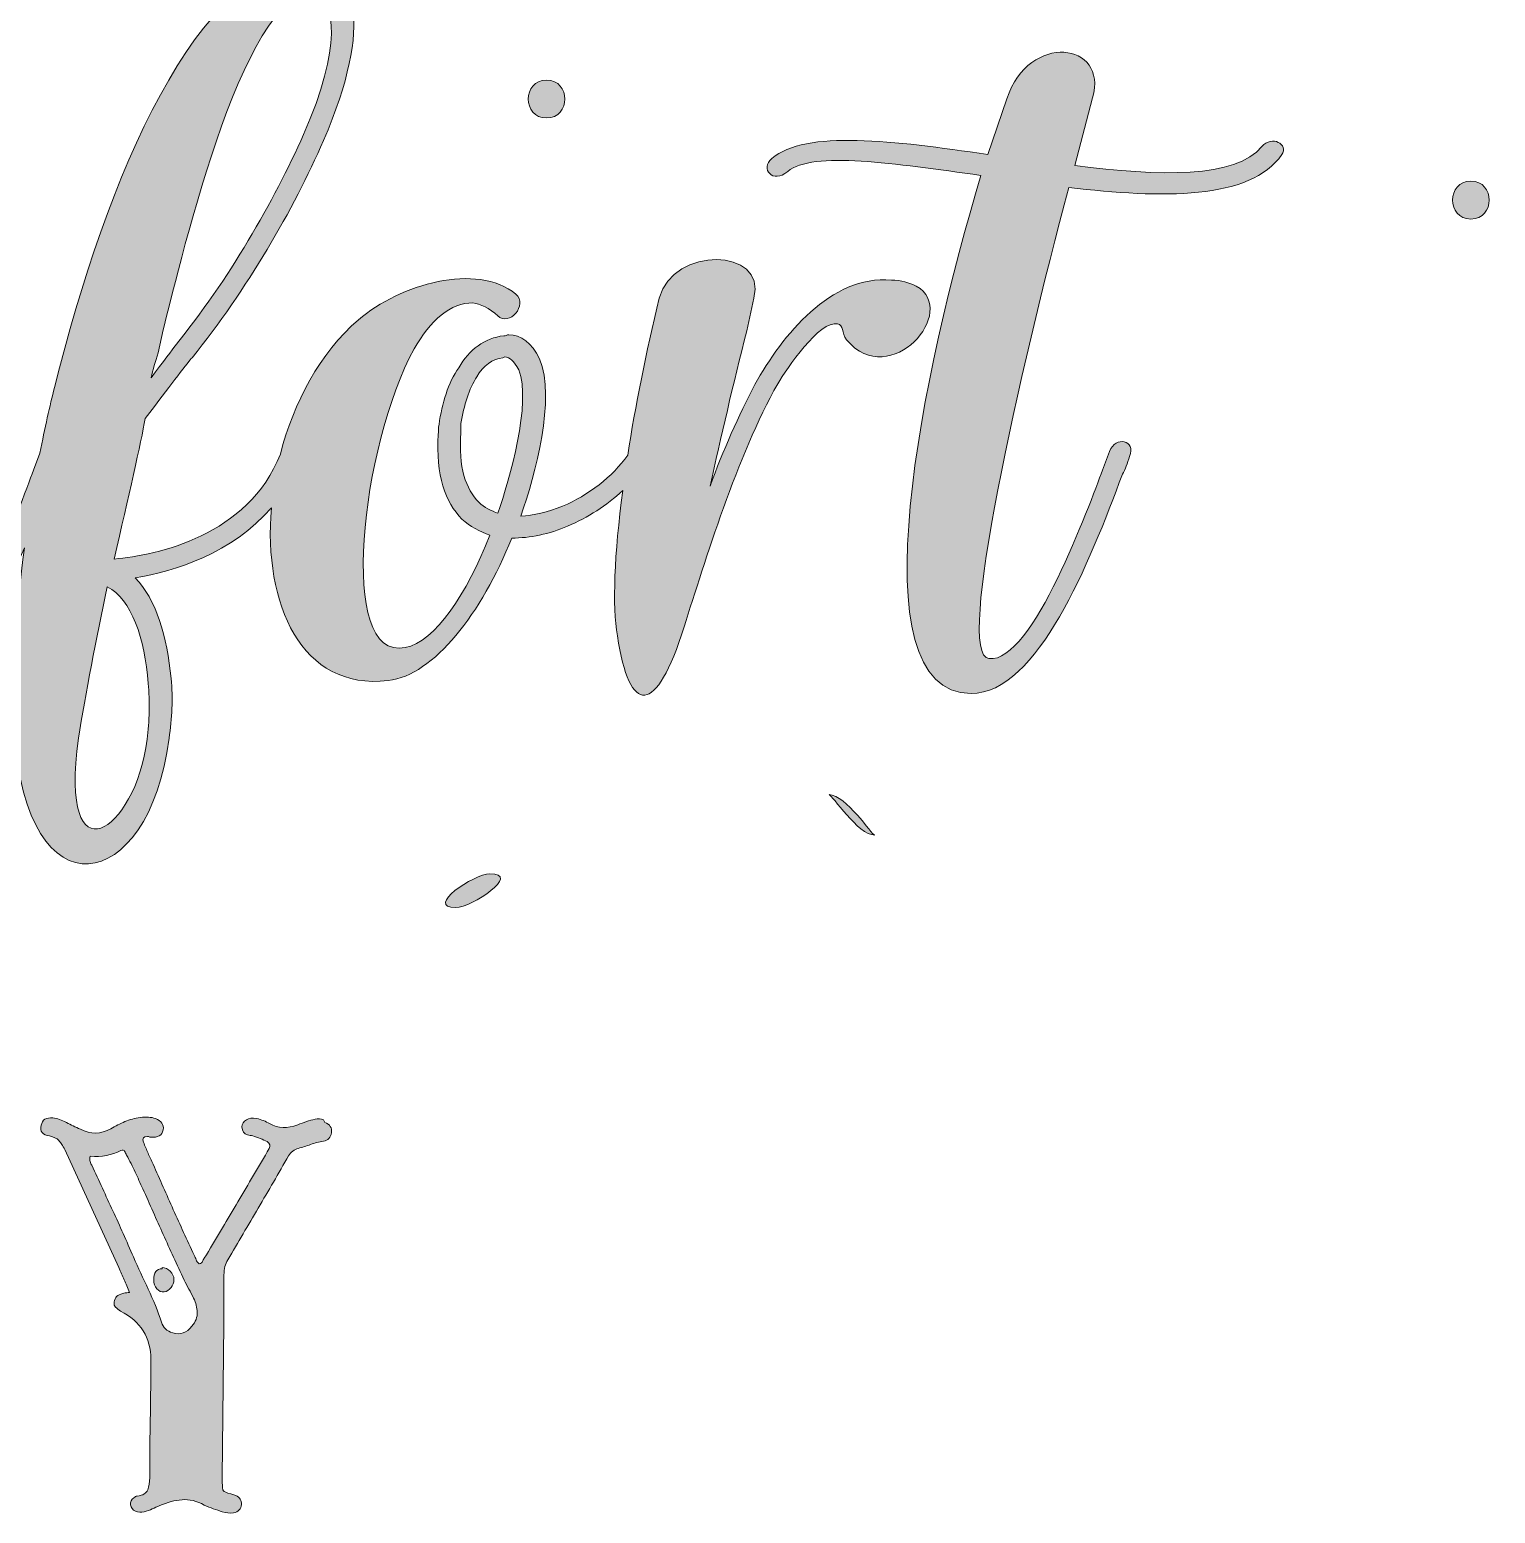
# Model space of a CAD drawing. Header units: inches. Extents: x 98 to 986, y -1004 to -77.
# Drawn here: x 575.7 to 896.5, y -1002.1 to -677.4 of the extents above; entities that cross this region are included whole.
import ezdxf

# ---------------------------------------------------------------- set-up
doc = ezdxf.new("R2010")
doc.units = ezdxf.units.IN
doc.header["$MEASUREMENT"] = 0
doc.layers.add('Layer 1', color=7, linetype='Continuous')

# ---------------------------------------------------------------- blocks, each defined once
blk = doc.blocks.new('block 2')
at = {"layer": 'Layer 1', "true_color": 0x71020c}
h = blk.add_hatch(color=16, dxfattribs=at)
h.dxf.hatch_style = 2
edge = h.paths.add_edge_path()
edge.add_spline(control_points=[(769.75, -733.53), (768.22, -732.88), (766.48, -732.22), (764.3, -732.22), (751, -731.13), (740.54, -744.21), (734.43, -755.11), (730.94, -761.87), (727.46, -769.5), (724.62, -777.35), (727.02, -766.67), (729.64, -755.11), (732.69, -743.34), (732.69, -743.34), (734.22, -736.15), (734.22, -736.15), (737.05, -725.03), (716.56, -724.81), (713.5, -736.15), (710.6, -748.09), (708.27, -759.86), (706.61, -770.55), (703.33, -775.27), (697.95, -779.34), (692.35, -781.71), (689.09, -783.02), (686.03, -783.67), (683.2, -783.89), (686.47, -774.73), (690.83, -758.17), (687.34, -749.45), (685.6, -745.96), (683.2, -744.21), (680.58, -744.21), (680.15, -744.21), (679.93, -744.43), (679.49, -744.43), (675.35, -744.87), (671.86, -747.48), (669.68, -751.41), (667.28, -754.68), (665.98, -759.26), (665.32, -763.83), (665.1, -764.49), (665.32, -765.36), (665.1, -766.01), (664.67, -774.95), (666.63, -780.84), (670.34, -784.55), (672.08, -786.07), (674.26, -787.38), (676.44, -788.03), (671.43, -800.9), (664.45, -811.36), (657.91, -812.67), (642.87, -815.72), (648.32, -768.41), (659.87, -747.27), (663.36, -741.16), (667.94, -737.02), (672.74, -737.24), (674.26, -737.46), (676.44, -738.33), (678.19, -740.07), (680.58, -742.47), (684.94, -737.67), (682.11, -735.28), (673.61, -728.3), (656.82, -733.1), (647.66, -740.94), (639.23, -748.22), (633.5, -759.02), (630.59, -770.31), (623.56, -788.27), (603.6, -792.4), (594.25, -793.27), (597.3, -779.75), (600.14, -767.76), (601.01, -762.53), (601.01, -762.53), (602.54, -760.56), (602.54, -760.56), (606.46, -755.33), (610.6, -749.88), (611.26, -749.23), (623.25, -734.4), (633.49, -716.74), (640.03, -701.7), (651.15, -675.98), (647.01, -663.33), (637.64, -662.9), (612.78, -661.81), (592.51, -709.77), (581.17, -755.77), (580.15, -759.7), (579.05, -764.61), (577.97, -770.1), (577.97, -770.1), (576.59, -773.86), (576.59, -773.86), (573.75, -781.06), (561.33, -816.15), (551.52, -815.07), (533.64, -813.32), (581.38, -734.62), (549.56, -732.22), (536.26, -731.13), (525.79, -744.21), (519.69, -755.11), (516.2, -761.87), (512.71, -769.5), (509.66, -777.35), (509.66, -777.35), (513.58, -761), (513.58, -761), (516.2, -750.1), (520.13, -733.32), (504.86, -732.22), (491.57, -731.13), (481.1, -744.21), (475, -755.11), (471.51, -761.87), (468.02, -769.5), (465.19, -777.35), (467.37, -767.32), (469.98, -756.2), (472.82, -745.09), (472.82, -745.09), (473.25, -743.34), (473.25, -743.34), (473.25, -743.34), (474.13, -739.42), (474.13, -739.42), (476.96, -728.52), (456.03, -728.3), (453.41, -738.98), (450.8, -750.1), (448.7, -760.94), (447.19, -770.83), (443.89, -775.43), (438.63, -779.39), (433.14, -781.71), (429.87, -783.02), (426.82, -783.67), (423.98, -783.89), (427.25, -774.73), (431.61, -758.17), (428.12, -749.45), (426.38, -745.96), (423.98, -744.21), (421.37, -744.21), (420.93, -744.21), (420.71, -744.43), (420.28, -744.43), (416.13, -744.87), (412.65, -747.48), (410.46, -751.41), (408.07, -754.68), (406.76, -759.26), (406.1, -763.83), (405.89, -764.49), (406.1, -765.36), (405.89, -766.01), (405.45, -774.95), (407.41, -780.84), (411.12, -784.55), (412.86, -786.07), (415.04, -787.38), (417.22, -788.03), (412.21, -800.9), (405.23, -811.36), (398.69, -812.67), (383.65, -815.72), (389.1, -768.41), (400.66, -747.27), (404.14, -741.16), (408.72, -737.02), (413.52, -737.24), (415.04, -737.46), (417.22, -738.33), (418.97, -740.07), (421.37, -742.47), (425.73, -737.67), (422.89, -735.28), (414.39, -728.3), (397.6, -733.1), (388.45, -740.94), (380.25, -748.02), (374.62, -758.42), (371.64, -769.37), (371.58, -769.5), (371.49, -769.58), (371.44, -769.72), (365.77, -783.24), (352.25, -815.72), (335.91, -814.63), (313.67, -813.32), (321.73, -769.28), (333.51, -749.23), (341.14, -736.15), (350.73, -737.89), (355.31, -748.79), (356.83, -752.28), (361.19, -749.45), (359.67, -746.18), (359.23, -744.65), (358.58, -743.34), (357.92, -742.04), (354, -735.28), (348.33, -733.53), (343.97, -733.75), (297.54, -735.71), (282.28, -823.57), (327.84, -824.01), (347.18, -824.01), (360.18, -803.81), (369.21, -785.4), (368.57, -805.02), (376.9, -822.02), (394.99, -819.86), (405.01, -818.77), (415.48, -805.04), (422.02, -788.69), (425.94, -788.69), (430.3, -787.82), (434.23, -786.07), (438.54, -784.26), (442.66, -781.65), (446.11, -778.47), (444.33, -792.28), (443.86, -803.59), (444.91, -810.05), (447.53, -827.71), (453.41, -827.71), (459.52, -808.09), (464.1, -793.7), (471.07, -770.81), (480.01, -754.9), (481.97, -751.63), (489.17, -740.94), (493.09, -741.82), (497.45, -742.47), (494.4, -756.2), (493.75, -760.35), (489.61, -782.15), (488.08, -800.9), (489.61, -810.05), (492.22, -827.71), (498.11, -827.71), (504.21, -808.09), (508.79, -793.7), (515.77, -770.81), (524.7, -754.9), (526.66, -751.63), (533.64, -740.94), (537.78, -741.82), (548.03, -743.78), (517.51, -822.7), (547.81, -822.7), (558.66, -822.7), (567.7, -806.83), (574.58, -790.81), (572.77, -804.46), (571.69, -819.04), (572.45, -831.2), (574.85, -871.75), (601.88, -866.95), (606.24, -832.51), (606.9, -828.15), (607.11, -823.79), (606.68, -819.43), (605.81, -810.27), (603.41, -801.99), (598.83, -797.41), (607.54, -795.9), (620.1, -792.05), (628.62, -782.05), (626.88, -803.04), (635.1, -822.14), (654.2, -819.86), (664.23, -818.77), (674.7, -805.04), (681.24, -788.69), (685.16, -788.69), (689.52, -787.82), (693.45, -786.07), (697.84, -784.23), (702.03, -781.55), (705.51, -778.29), (703.7, -792.22), (703.2, -803.64), (704.35, -810.05), (706.97, -827.71), (712.85, -827.71), (718.96, -808.09), (723.53, -793.7), (730.51, -770.81), (739.45, -754.9), (741.41, -751.63), (748.6, -740.94), (752.53, -741.82), (753.84, -742.04), (753.4, -743.78), (754.49, -745.3), (764.08, -756.64), (779.34, -738.98), (769.75, -733.53)], knot_values=[0, 0, 0, 0, 1, 1, 1, 2, 2, 2, 3, 3, 3, 4, 4, 4, 5, 5, 5, 6, 6, 6, 7, 7, 7, 8, 8, 8, 9, 9, 9, 10, 10, 10, 11, 11, 11, 12, 12, 12, 13, 13, 13, 14, 14, 14, 15, 15, 15, 16, 16, 16, 17, 17, 17, 18, 18, 18, 19, 19, 19, 20, 20, 20, 21, 21, 21, 22, 22, 22, 23, 23, 23, 24, 24, 24, 25, 25, 25, 26, 26, 26, 27, 27, 27, 28, 28, 28, 29, 29, 29, 30, 30, 30, 31, 31, 31, 32, 32, 32, 33, 33, 33, 34, 34, 34, 35, 35, 35, 36, 36, 36, 37, 37, 37, 38, 38, 38, 39, 39, 39, 40, 40, 40, 41, 41, 41, 42, 42, 42, 43, 43, 43, 44, 44, 44, 45, 45, 45, 46, 46, 46, 47, 47, 47, 48, 48, 48, 49, 49, 49, 50, 50, 50, 51, 51, 51, 52, 52, 52, 53, 53, 53, 54, 54, 54, 55, 55, 55, 56, 56, 56, 57, 57, 57, 58, 58, 58, 59, 59, 59, 60, 60, 60, 61, 61, 61, 62, 62, 62, 63, 63, 63, 64, 64, 64, 65, 65, 65, 66, 66, 66, 67, 67, 67, 68, 68, 68, 69, 69, 69, 70, 70, 70, 71, 71, 71, 72, 72, 72, 73, 73, 73, 74, 74, 74, 75, 75, 75, 76, 76, 76, 77, 77, 77, 78, 78, 78, 79, 79, 79, 80, 80, 80, 81, 81, 81, 82, 82, 82, 83, 83, 83, 84, 84, 84, 85, 85, 85, 86, 86, 86, 87, 87, 87, 88, 88, 88, 89, 89, 89, 90, 90, 90, 91, 91, 91, 92, 92, 92, 93, 93, 93, 94, 94, 94, 95, 95, 95, 96, 96, 96, 97, 97, 97, 98, 98, 98, 99, 99, 99, 100, 100, 100, 101, 101, 101, 102, 102, 102, 102], degree=3, periodic=1)
edge = h.paths.add_edge_path()
edge.add_spline(control_points=[(603.85, -748.14), (603.85, -748.14), (604.93, -743.12), (604.93, -743.12), (607.55, -733.53), (622.37, -666.82), (638.07, -670.09), (642.65, -671.18), (644.17, -680.99), (635.67, -700.39), (629.13, -715), (619.32, -732.22), (607.55, -746.61), (607.11, -747.27), (604.93, -750.1), (602.32, -753.59), (602.75, -751.84), (603.19, -750.1), (603.85, -748.14)], knot_values=[0, 0, 0, 0, 1, 1, 1, 2, 2, 2, 3, 3, 3, 4, 4, 4, 5, 5, 5, 6, 6, 6, 6], degree=3, periodic=1)
edge = h.paths.add_edge_path()
edge.add_spline(control_points=[(418.97, -783.24), (417.66, -782.8), (415.92, -781.93), (414.82, -780.84), (411.99, -778), (410.25, -773.21), (410.9, -765.58), (410.9, -764.92), (410.9, -764.27), (410.9, -763.62), (411.56, -759.69), (412.65, -755.99), (414.39, -753.37), (415.7, -750.97), (417.88, -749.45), (420.06, -749.23), (420.06, -749.23), (420.49, -749.01), (420.49, -749.01), (421.58, -749.23), (422.45, -749.88), (423.54, -751.84), (426.38, -759.04), (421.58, -775.83), (418.97, -783.24)], knot_values=[0, 0, 0, 0, 1, 1, 1, 2, 2, 2, 3, 3, 3, 4, 4, 4, 5, 5, 5, 6, 6, 6, 7, 7, 7, 8, 8, 8, 8], degree=3, periodic=1)
edge = h.paths.add_edge_path()
edge.add_spline(control_points=[(601.66, -820.52), (602.1, -824.44), (601.88, -828.8), (601.45, -832.73), (598.83, -853.22), (582.04, -864.12), (586.41, -832.51), (587.93, -822.7), (590.33, -810.71), (592.73, -799.37), (597.96, -801.99), (601.01, -810.71), (601.66, -820.52)], knot_values=[0, 0, 0, 0, 1, 1, 1, 2, 2, 2, 3, 3, 3, 4, 4, 4, 4], degree=3, periodic=1)
edge = h.paths.add_edge_path()
edge.add_spline(control_points=[(678.19, -783.24), (676.88, -782.8), (675.13, -781.93), (674.04, -780.84), (671.21, -778), (669.47, -773.21), (670.12, -765.58), (670.12, -764.92), (670.12, -764.27), (670.12, -763.62), (670.77, -759.69), (671.86, -755.99), (673.61, -753.37), (674.91, -750.97), (677.1, -749.45), (679.27, -749.23), (679.27, -749.23), (679.71, -749.01), (679.71, -749.01), (680.8, -749.23), (681.67, -749.88), (682.76, -751.84), (685.6, -759.04), (680.8, -775.83), (678.19, -783.24)], knot_values=[0, 0, 0, 0, 1, 1, 1, 2, 2, 2, 3, 3, 3, 4, 4, 4, 5, 5, 5, 6, 6, 6, 7, 7, 7, 8, 8, 8, 8], degree=3, periodic=1)
h = blk.add_hatch(color=16, dxfattribs=at)
h.dxf.hatch_style = 2
edge = h.paths.add_edge_path()
edge.add_spline(control_points=[(845.4, -703.01), (839.73, -709.99), (822.94, -709.55), (804.42, -707.15), (804.42, -707.15), (808.34, -692.33), (808.34, -692.33), (811.83, -680.12), (794.39, -677.94), (789.59, -692.55), (789.59, -692.55), (785.45, -704.75), (785.45, -704.75), (764.74, -701.7), (745.55, -699.3), (738.14, -705.63), (735.52, -707.81), (738.36, -711.3), (741.63, -708.46), (747.08, -703.88), (764.96, -706.72), (783.92, -709.33), (771.28, -751.19), (756.02, -822.7), (781.74, -822.7), (796.35, -822.7), (807.69, -793.92), (814.88, -774.73), (815.53, -773.64), (815.97, -772.34), (816.41, -770.81), (817.93, -767.32), (813.35, -766.23), (812.05, -769.72), (812.05, -769.72), (810.52, -773.86), (810.52, -773.86), (807.69, -781.06), (795.26, -816.15), (785.67, -815.07), (778.04, -814.41), (792.64, -751.63), (803.11, -711.95), (823.6, -714.35), (842.79, -714.78), (849.76, -704.75), (851.29, -702.58), (847.58, -700.39), (845.4, -703.01)], knot_values=[0, 0, 0, 0, 1, 1, 1, 2, 2, 2, 3, 3, 3, 4, 4, 4, 5, 5, 5, 6, 6, 6, 7, 7, 7, 8, 8, 8, 9, 9, 9, 10, 10, 10, 11, 11, 11, 12, 12, 12, 13, 13, 13, 14, 14, 14, 15, 15, 15, 16, 16, 16, 16], degree=3, periodic=1)
h = blk.add_hatch(color=16, dxfattribs=at)
h.dxf.hatch_style = 2
edge = h.paths.add_edge_path()
edge.add_spline(control_points=[(688.86, -696.75), (694.19, -696.75), (694.2, -688.46), (688.86, -688.46), (683.52, -688.46), (683.51, -696.75), (688.86, -696.75)], knot_values=[0, 0, 0, 0, 1, 1, 1, 2, 2, 2, 2], degree=3, periodic=1)
h = blk.add_hatch(color=16, dxfattribs=at)
h.dxf.hatch_style = 2
edge = h.paths.add_edge_path()
edge.add_spline(control_points=[(891.13, -710.57), (885.79, -710.57), (885.79, -718.87), (891.13, -718.87), (896.47, -718.87), (896.48, -710.57), (891.13, -710.57)], knot_values=[0, 0, 0, 0, 1, 1, 1, 2, 2, 2, 2], degree=3, periodic=1)
h = blk.add_hatch(color=16, dxfattribs=at)
h.dxf.hatch_style = 2
edge = h.paths.add_edge_path()
edge.add_spline(control_points=[(750.68, -844.83), (751.28, -844.83), (757.04, -853.69), (760.65, -853.69), (760.06, -853.69), (754.29, -844.83), (750.68, -844.83)], knot_values=[0, 0, 0, 0, 1, 1, 1, 2, 2, 2, 2], degree=3, periodic=1)
h = blk.add_hatch(color=16, dxfattribs=at)
h.dxf.hatch_style = 2
edge = h.paths.add_edge_path()
edge.add_spline(control_points=[(676.43, -862.15), (673, -862.15), (661.95, -869.55), (669.03, -869.55), (672.46, -869.55), (683.51, -862.15), (676.43, -862.15)], knot_values=[0, 0, 0, 0, 1, 1, 1, 2, 2, 2, 2], degree=3, periodic=1)
h = blk.add_hatch(color=16, dxfattribs=at)
h.dxf.hatch_style = 2
edge = h.paths.add_edge_path()
edge.add_spline(control_points=[(640.3, -916.59), (640.3, -916.59), (640.05, -915.97), (640.05, -915.97), (639.47, -915.72), (638.86, -915.68), (638.2, -915.85), (637.54, -916.01), (636.91, -916.2), (636.29, -916.4), (635.68, -916.61), (635.04, -916.83), (634.39, -917.08), (632.17, -917.98), (630.12, -917.9), (628.23, -916.83), (627.41, -916.34), (626.46, -915.97), (625.4, -915.72), (624.49, -915.56), (623.75, -915.64), (623.18, -915.97), (622.52, -916.38), (622.2, -916.92), (622.2, -917.57), (622.2, -918.48), (622.61, -919.05), (623.43, -919.3), (623.59, -919.38), (623.78, -919.42), (623.98, -919.42), (624.19, -919.42), (624.37, -919.46), (624.54, -919.54), (625.11, -919.71), (625.66, -919.89), (626.2, -920.1), (626.73, -920.3), (627.24, -920.53), (627.74, -920.77), (628.31, -921.19), (628.43, -921.68), (628.11, -922.25), (628.11, -922.25), (627.74, -922.99), (627.74, -922.99), (625.44, -926.93), (623.16, -930.81), (620.9, -934.63), (618.65, -938.44), (616.33, -942.32), (613.95, -946.26), (613.78, -946.51), (613.66, -946.75), (613.58, -947), (613.49, -947.25), (613.25, -947.41), (612.84, -947.49), (612.51, -947.25), (612.29, -946.96), (612.16, -946.63), (612.04, -946.3), (611.89, -945.98), (611.73, -945.65), (610.17, -942.28), (608.65, -938.96), (607.17, -935.67), (605.7, -932.39), (604.22, -929.06), (602.74, -925.7), (602.33, -924.88), (601.96, -924.08), (601.63, -923.3), (601.31, -922.52), (600.98, -921.72), (600.65, -920.9), (600.32, -920.08), (600.61, -919.67), (601.51, -919.67), (601.67, -919.67), (601.8, -919.69), (601.88, -919.73), (601.96, -919.77), (602.08, -919.79), (602.25, -919.79), (603.81, -919.96), (604.71, -919.42), (604.96, -918.19), (605.12, -917.04), (604.55, -916.22), (603.24, -915.72), (602.33, -915.4), (601.22, -915.32), (599.91, -915.48), (598.76, -915.64), (597.65, -915.95), (596.59, -916.4), (595.52, -916.86), (594.49, -917.37), (593.51, -917.94), (591.29, -919.17), (589.08, -919.22), (586.86, -918.07), (586.28, -917.82), (585.75, -917.57), (585.26, -917.33), (584.77, -917.08), (584.27, -916.83), (583.78, -916.59), (582.71, -916.01), (581.73, -915.68), (580.82, -915.6), (579.35, -915.44), (578.49, -915.97), (578.24, -917.2), (577.91, -918.52), (578.53, -919.3), (580.09, -919.54), (580.99, -919.71), (581.67, -920.04), (582.12, -920.53), (582.57, -921.02), (583, -921.68), (583.41, -922.5), (583.41, -922.5), (595.23, -948.35), (595.23, -948.35), (595.64, -949.26), (596.03, -950.14), (596.4, -951), (596.77, -951.86), (597.16, -952.79), (597.57, -953.77), (597.16, -953.85), (596.85, -953.89), (596.65, -953.89), (596.44, -953.89), (596.26, -953.94), (596.09, -954.02), (594.94, -954.26), (594.33, -954.88), (594.25, -955.86), (594.16, -956.36), (594.26, -956.75), (594.55, -957.03), (594.84, -957.32), (595.19, -957.59), (595.6, -957.84), (600.03, -960.13), (602.25, -963.66), (602.25, -968.42), (602.25, -972.78), (602.21, -977.08), (602.13, -981.35), (602.04, -985.62), (602, -989.93), (602, -994.28), (602, -995.35), (601.86, -996.25), (601.57, -996.99), (601.28, -997.73), (600.52, -998.18), (599.29, -998.34), (599.13, -998.34), (599, -998.39), (598.92, -998.47), (598.84, -998.55), (598.72, -998.63), (598.56, -998.71), (597.98, -999.13), (597.73, -999.64), (597.82, -1000.25), (597.9, -1000.87), (598.27, -1001.34), (598.92, -1001.67), (599.5, -1001.91), (600.11, -1001.96), (600.77, -1001.79), (601.43, -1001.63), (602.02, -1001.42), (602.56, -1001.17), (603.09, -1000.93), (603.64, -1000.68), (604.22, -1000.44), (605.86, -999.7), (607.48, -999.27), (609.08, -999.14), (610.68, -999.02), (612.3, -999.41), (613.95, -1000.31), (614.6, -1000.64), (615.26, -1000.91), (615.92, -1001.11), (616.57, -1001.32), (617.23, -1001.54), (617.89, -1001.79), (618.71, -1002.04), (619.53, -1002.12), (620.35, -1002.04), (621.42, -1001.79), (621.99, -1001.17), (622.07, -1000.19), (622.15, -999.29), (621.74, -998.63), (620.84, -998.22), (620.84, -998.22), (619.73, -997.85), (619.73, -997.85), (618.83, -997.61), (618.3, -997.38), (618.13, -997.17), (617.97, -996.97), (617.89, -996.37), (617.89, -995.39), (617.89, -995.39), (617.89, -994.28), (617.89, -994.28), (617.89, -994.28), (618.26, -960.67), (618.26, -960.67), (618.26, -960.67), (618.26, -949.95), (618.26, -949.95), (618.26, -948.64), (618.54, -947.53), (619.12, -946.63), (621.33, -942.85), (623.55, -939.08), (625.77, -935.3), (627.98, -931.53), (630.2, -927.71), (632.41, -923.85), (632.91, -923.03), (633.61, -922.5), (634.51, -922.25), (635.41, -922), (636.31, -921.72), (637.22, -921.39), (638.12, -921.06), (639.06, -920.82), (640.05, -920.65), (641.03, -920.49), (641.61, -919.87), (641.77, -918.8), (641.94, -917.74), (641.45, -917), (640.3, -916.59)], knot_values=[0, 0, 0, 0, 1, 1, 1, 2, 2, 2, 3, 3, 3, 4, 4, 4, 5, 5, 5, 6, 6, 6, 7, 7, 7, 8, 8, 8, 9, 9, 9, 10, 10, 10, 11, 11, 11, 12, 12, 12, 13, 13, 13, 14, 14, 14, 15, 15, 15, 16, 16, 16, 17, 17, 17, 18, 18, 18, 19, 19, 19, 20, 20, 20, 21, 21, 21, 22, 22, 22, 23, 23, 23, 24, 24, 24, 25, 25, 25, 26, 26, 26, 27, 27, 27, 28, 28, 28, 29, 29, 29, 30, 30, 30, 31, 31, 31, 32, 32, 32, 33, 33, 33, 34, 34, 34, 35, 35, 35, 36, 36, 36, 37, 37, 37, 38, 38, 38, 39, 39, 39, 40, 40, 40, 41, 41, 41, 42, 42, 42, 43, 43, 43, 44, 44, 44, 45, 45, 45, 46, 46, 46, 47, 47, 47, 48, 48, 48, 49, 49, 49, 50, 50, 50, 51, 51, 51, 52, 52, 52, 53, 53, 53, 54, 54, 54, 55, 55, 55, 56, 56, 56, 57, 57, 57, 58, 58, 58, 59, 59, 59, 60, 60, 60, 61, 61, 61, 62, 62, 62, 63, 63, 63, 64, 64, 64, 65, 65, 65, 66, 66, 66, 67, 67, 67, 68, 68, 68, 69, 69, 69, 70, 70, 70, 71, 71, 71, 72, 72, 72, 73, 73, 73, 74, 74, 74, 75, 75, 75, 76, 76, 76, 77, 77, 77, 78, 78, 78, 79, 79, 79, 80, 80, 80, 81, 81, 81, 82, 82, 82, 82], degree=3, periodic=1)
edge = h.paths.add_edge_path()
edge.add_spline(control_points=[(611.24, -961.16), (610.09, -962.64), (608.69, -963.13), (607.05, -962.64), (605.74, -962.23), (604.91, -961.45), (604.59, -960.3), (603.77, -957.84), (602.8, -955.43), (601.7, -953.09), (600.59, -950.75), (599.5, -948.4), (598.43, -946.01), (596.96, -942.57), (595.46, -939.2), (593.94, -935.92), (592.42, -932.64), (590.88, -929.31), (589.32, -925.95), (589.16, -925.7), (589.03, -925.43), (588.95, -925.14), (588.87, -924.86), (588.87, -924.47), (588.95, -923.98), (591.49, -924.14), (593.75, -923.73), (595.72, -922.74), (596.13, -922.58), (596.4, -922.62), (596.52, -922.87), (596.65, -923.11), (596.79, -923.4), (596.96, -923.73), (597.61, -924.96), (598.23, -926.19), (598.8, -927.42), (599.37, -928.65), (599.95, -929.88), (600.52, -931.12), (602, -934.48), (603.48, -937.81), (604.96, -941.09), (606.43, -944.37), (607.95, -947.7), (609.52, -951.06), (609.84, -951.72), (610.19, -952.38), (610.56, -953.03), (610.93, -953.69), (611.28, -954.35), (611.61, -955), (612.1, -956.07), (612.37, -957.12), (612.41, -958.14), (612.45, -959.17), (612.06, -960.17), (611.24, -961.16)], knot_values=[0, 0, 0, 0, 1, 1, 1, 2, 2, 2, 3, 3, 3, 4, 4, 4, 5, 5, 5, 6, 6, 6, 7, 7, 7, 8, 8, 8, 9, 9, 9, 10, 10, 10, 11, 11, 11, 12, 12, 12, 13, 13, 13, 14, 14, 14, 15, 15, 15, 16, 16, 16, 17, 17, 17, 18, 18, 18, 19, 19, 19, 19], degree=3, periodic=1)
h = blk.add_hatch(color=16, dxfattribs=at)
h.dxf.hatch_style = 2
edge = h.paths.add_edge_path()
edge.add_spline(control_points=[(604.71, -948.35), (604.71, -948.35), (604.71, -948.6), (604.71, -948.6), (603.48, -948.6), (602.87, -949.42), (602.87, -951.06), (602.87, -951.8), (603.09, -952.44), (603.54, -952.97), (603.99, -953.51), (604.55, -953.73), (605.2, -953.65), (605.78, -953.57), (606.27, -953.26), (606.68, -952.72), (607.09, -952.19), (607.3, -951.6), (607.3, -950.94), (607.3, -950.28), (607.03, -949.69), (606.5, -949.15), (605.96, -948.62), (605.37, -948.35), (604.71, -948.35)], knot_values=[0, 0, 0, 0, 1, 1, 1, 2, 2, 2, 3, 3, 3, 4, 4, 4, 5, 5, 5, 6, 6, 6, 7, 7, 7, 8, 8, 8, 8], degree=3, periodic=1)
at = {"layer": 'Layer 1', "lineweight": 0}
for points, knots in [([(769.75, -733.53), (768.22, -732.88), (766.48, -732.22), (764.3, -732.22), (751, -731.13), (740.54, -744.21), (734.43, -755.11), (730.94, -761.87), (727.46, -769.5), (724.62, -777.35), (727.02, -766.67), (729.64, -755.11), (732.69, -743.34), (732.69, -743.34), (734.22, -736.15), (734.22, -736.15), (737.05, -725.03), (716.56, -724.81), (713.5, -736.15), (710.6, -748.09), (708.27, -759.86), (706.61, -770.55), (703.33, -775.27), (697.95, -779.34), (692.35, -781.71), (689.09, -783.02), (686.03, -783.67), (683.2, -783.89), (686.47, -774.73), (690.83, -758.17), (687.34, -749.45), (685.6, -745.96), (683.2, -744.21), (680.58, -744.21), (680.15, -744.21), (679.93, -744.43), (679.49, -744.43), (675.35, -744.87), (671.86, -747.48), (669.68, -751.41), (667.28, -754.68), (665.98, -759.26), (665.32, -763.83), (665.1, -764.49), (665.32, -765.36), (665.1, -766.01), (664.67, -774.95), (666.63, -780.84), (670.34, -784.55), (672.08, -786.07), (674.26, -787.38), (676.44, -788.03), (671.43, -800.9), (664.45, -811.36), (657.91, -812.67), (642.87, -815.72), (648.32, -768.41), (659.87, -747.27), (663.36, -741.16), (667.94, -737.02), (672.74, -737.24), (674.26, -737.46), (676.44, -738.33), (678.19, -740.07), (680.58, -742.47), (684.94, -737.67), (682.11, -735.28), (673.61, -728.3), (656.82, -733.1), (647.66, -740.94), (639.23, -748.22), (633.5, -759.02), (630.59, -770.31), (623.56, -788.27), (603.6, -792.4), (594.25, -793.27), (597.3, -779.75), (600.14, -767.76), (601.01, -762.53), (601.01, -762.53), (602.54, -760.56), (602.54, -760.56), (606.46, -755.33), (610.6, -749.88), (611.26, -749.23), (623.25, -734.4), (633.49, -716.74), (640.03, -701.7), (651.15, -675.98), (647.01, -663.33), (637.64, -662.9), (612.78, -661.81), (592.51, -709.77), (581.17, -755.77), (580.15, -759.7), (579.05, -764.61), (577.97, -770.1), (577.97, -770.1), (576.59, -773.86), (576.59, -773.86), (573.75, -781.06), (561.33, -816.15), (551.52, -815.07), (533.64, -813.32), (581.38, -734.62), (549.56, -732.22), (536.26, -731.13), (525.79, -744.21), (519.69, -755.11), (516.2, -761.87), (512.71, -769.5), (509.66, -777.35), (509.66, -777.35), (513.58, -761), (513.58, -761), (516.2, -750.1), (520.13, -733.32), (504.86, -732.22), (491.57, -731.13), (481.1, -744.21), (475, -755.11), (471.51, -761.87), (468.02, -769.5), (465.19, -777.35), (467.37, -767.32), (469.98, -756.2), (472.82, -745.09), (472.82, -745.09), (473.25, -743.34), (473.25, -743.34), (473.25, -743.34), (474.13, -739.42), (474.13, -739.42), (476.96, -728.52), (456.03, -728.3), (453.41, -738.98), (450.8, -750.1), (448.7, -760.94), (447.19, -770.83), (443.89, -775.43), (438.63, -779.39), (433.14, -781.71), (429.87, -783.02), (426.82, -783.67), (423.98, -783.89), (427.25, -774.73), (431.61, -758.17), (428.12, -749.45), (426.38, -745.96), (423.98, -744.21), (421.37, -744.21), (420.93, -744.21), (420.71, -744.43), (420.28, -744.43), (416.13, -744.87), (412.65, -747.48), (410.46, -751.41), (408.07, -754.68), (406.76, -759.26), (406.1, -763.83), (405.89, -764.49), (406.1, -765.36), (405.89, -766.01), (405.45, -774.95), (407.41, -780.84), (411.12, -784.55), (412.86, -786.07), (415.04, -787.38), (417.22, -788.03), (412.21, -800.9), (405.23, -811.36), (398.69, -812.67), (383.65, -815.72), (389.1, -768.41), (400.66, -747.27), (404.14, -741.16), (408.72, -737.02), (413.52, -737.24), (415.04, -737.46), (417.22, -738.33), (418.97, -740.07), (421.37, -742.47), (425.73, -737.67), (422.89, -735.28), (414.39, -728.3), (397.6, -733.1), (388.45, -740.94), (380.25, -748.02), (374.62, -758.42), (371.64, -769.37), (371.58, -769.5), (371.49, -769.58), (371.44, -769.72), (365.77, -783.24), (352.25, -815.72), (335.91, -814.63), (313.67, -813.32), (321.73, -769.28), (333.51, -749.23), (341.14, -736.15), (350.73, -737.89), (355.31, -748.79), (356.83, -752.28), (361.19, -749.45), (359.67, -746.18), (359.23, -744.65), (358.58, -743.34), (357.92, -742.04), (354, -735.28), (348.33, -733.53), (343.97, -733.75), (297.54, -735.71), (282.28, -823.57), (327.84, -824.01), (347.18, -824.01), (360.18, -803.81), (369.21, -785.4), (368.57, -805.02), (376.9, -822.02), (394.99, -819.86), (405.01, -818.77), (415.48, -805.04), (422.02, -788.69), (425.94, -788.69), (430.3, -787.82), (434.23, -786.07), (438.54, -784.26), (442.66, -781.65), (446.11, -778.47), (444.33, -792.28), (443.86, -803.59), (444.91, -810.05), (447.53, -827.71), (453.41, -827.71), (459.52, -808.09), (464.1, -793.7), (471.07, -770.81), (480.01, -754.9), (481.97, -751.63), (489.17, -740.94), (493.09, -741.82), (497.45, -742.47), (494.4, -756.2), (493.75, -760.35), (489.61, -782.15), (488.08, -800.9), (489.61, -810.05), (492.22, -827.71), (498.11, -827.71), (504.21, -808.09), (508.79, -793.7), (515.77, -770.81), (524.7, -754.9), (526.66, -751.63), (533.64, -740.94), (537.78, -741.82), (548.03, -743.78), (517.51, -822.7), (547.81, -822.7), (558.66, -822.7), (567.7, -806.83), (574.58, -790.81), (572.77, -804.46), (571.69, -819.04), (572.45, -831.2), (574.85, -871.75), (601.88, -866.95), (606.24, -832.51), (606.9, -828.15), (607.11, -823.79), (606.68, -819.43), (605.81, -810.27), (603.41, -801.99), (598.83, -797.41), (607.54, -795.9), (620.1, -792.05), (628.62, -782.05), (626.88, -803.04), (635.1, -822.14), (654.2, -819.86), (664.23, -818.77), (674.7, -805.04), (681.24, -788.69), (685.16, -788.69), (689.52, -787.82), (693.45, -786.07), (697.84, -784.23), (702.03, -781.55), (705.51, -778.29), (703.7, -792.22), (703.2, -803.64), (704.35, -810.05), (706.97, -827.71), (712.85, -827.71), (718.96, -808.09), (723.53, -793.7), (730.51, -770.81), (739.45, -754.9), (741.41, -751.63), (748.6, -740.94), (752.53, -741.82), (753.84, -742.04), (753.4, -743.78), (754.49, -745.3), (764.08, -756.64), (779.34, -738.98), (769.75, -733.53)], [0, 0, 0, 0, 1, 1, 1, 2, 2, 2, 3, 3, 3, 4, 4, 4, 5, 5, 5, 6, 6, 6, 7, 7, 7, 8, 8, 8, 9, 9, 9, 10, 10, 10, 11, 11, 11, 12, 12, 12, 13, 13, 13, 14, 14, 14, 15, 15, 15, 16, 16, 16, 17, 17, 17, 18, 18, 18, 19, 19, 19, 20, 20, 20, 21, 21, 21, 22, 22, 22, 23, 23, 23, 24, 24, 24, 25, 25, 25, 26, 26, 26, 27, 27, 27, 28, 28, 28, 29, 29, 29, 30, 30, 30, 31, 31, 31, 32, 32, 32, 33, 33, 33, 34, 34, 34, 35, 35, 35, 36, 36, 36, 37, 37, 37, 38, 38, 38, 39, 39, 39, 40, 40, 40, 41, 41, 41, 42, 42, 42, 43, 43, 43, 44, 44, 44, 45, 45, 45, 46, 46, 46, 47, 47, 47, 48, 48, 48, 49, 49, 49, 50, 50, 50, 51, 51, 51, 52, 52, 52, 53, 53, 53, 54, 54, 54, 55, 55, 55, 56, 56, 56, 57, 57, 57, 58, 58, 58, 59, 59, 59, 60, 60, 60, 61, 61, 61, 62, 62, 62, 63, 63, 63, 64, 64, 64, 65, 65, 65, 66, 66, 66, 67, 67, 67, 68, 68, 68, 69, 69, 69, 70, 70, 70, 71, 71, 71, 72, 72, 72, 73, 73, 73, 74, 74, 74, 75, 75, 75, 76, 76, 76, 77, 77, 77, 78, 78, 78, 79, 79, 79, 80, 80, 80, 81, 81, 81, 82, 82, 82, 83, 83, 83, 84, 84, 84, 85, 85, 85, 86, 86, 86, 87, 87, 87, 88, 88, 88, 89, 89, 89, 90, 90, 90, 91, 91, 91, 92, 92, 92, 93, 93, 93, 94, 94, 94, 95, 95, 95, 96, 96, 96, 97, 97, 97, 98, 98, 98, 99, 99, 99, 100, 100, 100, 101, 101, 101, 102, 102, 102, 102]), ([(603.85, -748.14), (603.85, -748.14), (604.93, -743.12), (604.93, -743.12), (607.55, -733.53), (622.37, -666.82), (638.07, -670.09), (642.65, -671.18), (644.17, -680.99), (635.67, -700.39), (629.13, -715), (619.32, -732.22), (607.55, -746.61), (607.11, -747.27), (604.93, -750.1), (602.32, -753.59), (602.75, -751.84), (603.19, -750.1), (603.85, -748.14)], [0, 0, 0, 0, 1, 1, 1, 2, 2, 2, 3, 3, 3, 4, 4, 4, 5, 5, 5, 6, 6, 6, 6]), ([(845.4, -703.01), (839.73, -709.99), (822.94, -709.55), (804.42, -707.15), (804.42, -707.15), (808.34, -692.33), (808.34, -692.33), (811.83, -680.12), (794.39, -677.94), (789.59, -692.55), (789.59, -692.55), (785.45, -704.75), (785.45, -704.75), (764.74, -701.7), (745.55, -699.3), (738.14, -705.63), (735.52, -707.81), (738.36, -711.3), (741.63, -708.46), (747.08, -703.88), (764.96, -706.72), (783.92, -709.33), (771.28, -751.19), (756.02, -822.7), (781.74, -822.7), (796.35, -822.7), (807.69, -793.92), (814.88, -774.73), (815.53, -773.64), (815.97, -772.34), (816.41, -770.81), (817.93, -767.32), (813.35, -766.23), (812.05, -769.72), (812.05, -769.72), (810.52, -773.86), (810.52, -773.86), (807.69, -781.06), (795.26, -816.15), (785.67, -815.07), (778.04, -814.41), (792.64, -751.63), (803.11, -711.95), (823.6, -714.35), (842.79, -714.78), (849.76, -704.75), (851.29, -702.58), (847.58, -700.39), (845.4, -703.01)], [0, 0, 0, 0, 1, 1, 1, 2, 2, 2, 3, 3, 3, 4, 4, 4, 5, 5, 5, 6, 6, 6, 7, 7, 7, 8, 8, 8, 9, 9, 9, 10, 10, 10, 11, 11, 11, 12, 12, 12, 13, 13, 13, 14, 14, 14, 15, 15, 15, 16, 16, 16, 16]), ([(688.86, -696.75), (694.19, -696.75), (694.2, -688.46), (688.86, -688.46), (683.52, -688.46), (683.51, -696.75), (688.86, -696.75)], [0, 0, 0, 0, 1, 1, 1, 2, 2, 2, 2]), ([(891.13, -710.57), (885.79, -710.57), (885.79, -718.87), (891.13, -718.87), (896.47, -718.87), (896.48, -710.57), (891.13, -710.57)], [0, 0, 0, 0, 1, 1, 1, 2, 2, 2, 2]), ([(678.19, -783.24), (676.88, -782.8), (675.13, -781.93), (674.04, -780.84), (671.21, -778), (669.47, -773.21), (670.12, -765.58), (670.12, -764.92), (670.12, -764.27), (670.12, -763.62), (670.77, -759.69), (671.86, -755.99), (673.61, -753.37), (674.91, -750.97), (677.1, -749.45), (679.27, -749.23), (679.27, -749.23), (679.71, -749.01), (679.71, -749.01), (680.8, -749.23), (681.67, -749.88), (682.76, -751.84), (685.6, -759.04), (680.8, -775.83), (678.19, -783.24)], [0, 0, 0, 0, 1, 1, 1, 2, 2, 2, 3, 3, 3, 4, 4, 4, 5, 5, 5, 6, 6, 6, 7, 7, 7, 8, 8, 8, 8]), ([(601.66, -820.52), (602.1, -824.44), (601.88, -828.8), (601.45, -832.73), (598.83, -853.22), (582.04, -864.12), (586.41, -832.51), (587.93, -822.7), (590.33, -810.71), (592.73, -799.37), (597.96, -801.99), (601.01, -810.71), (601.66, -820.52)], [0, 0, 0, 0, 1, 1, 1, 2, 2, 2, 3, 3, 3, 4, 4, 4, 4]), ([(750.68, -844.83), (751.28, -844.83), (757.04, -853.69), (760.65, -853.69), (760.06, -853.69), (754.29, -844.83), (750.68, -844.83)], [0, 0, 0, 0, 1, 1, 1, 2, 2, 2, 2]), ([(676.43, -862.15), (673, -862.15), (661.95, -869.55), (669.03, -869.55), (672.46, -869.55), (683.51, -862.15), (676.43, -862.15)], [0, 0, 0, 0, 1, 1, 1, 2, 2, 2, 2]), ([(640.3, -916.59), (640.3, -916.59), (640.05, -915.97), (640.05, -915.97), (639.47, -915.72), (638.86, -915.68), (638.2, -915.85), (637.54, -916.01), (636.91, -916.2), (636.29, -916.4), (635.68, -916.61), (635.04, -916.83), (634.39, -917.08), (632.17, -917.98), (630.12, -917.9), (628.23, -916.83), (627.41, -916.34), (626.46, -915.97), (625.4, -915.72), (624.49, -915.56), (623.75, -915.64), (623.18, -915.97), (622.52, -916.38), (622.2, -916.92), (622.2, -917.57), (622.2, -918.48), (622.61, -919.05), (623.43, -919.3), (623.59, -919.38), (623.78, -919.42), (623.98, -919.42), (624.19, -919.42), (624.37, -919.46), (624.54, -919.54), (625.11, -919.71), (625.66, -919.89), (626.2, -920.1), (626.73, -920.3), (627.24, -920.53), (627.74, -920.77), (628.31, -921.19), (628.43, -921.68), (628.11, -922.25), (628.11, -922.25), (627.74, -922.99), (627.74, -922.99), (625.44, -926.93), (623.16, -930.81), (620.9, -934.63), (618.65, -938.44), (616.33, -942.32), (613.95, -946.26), (613.78, -946.51), (613.66, -946.75), (613.58, -947), (613.49, -947.25), (613.25, -947.41), (612.84, -947.49), (612.51, -947.25), (612.29, -946.96), (612.16, -946.63), (612.04, -946.3), (611.89, -945.98), (611.73, -945.65), (610.17, -942.28), (608.65, -938.96), (607.17, -935.67), (605.7, -932.39), (604.22, -929.06), (602.74, -925.7), (602.33, -924.88), (601.96, -924.08), (601.63, -923.3), (601.31, -922.52), (600.98, -921.72), (600.65, -920.9), (600.32, -920.08), (600.61, -919.67), (601.51, -919.67), (601.67, -919.67), (601.8, -919.69), (601.88, -919.73), (601.96, -919.77), (602.08, -919.79), (602.25, -919.79), (603.81, -919.96), (604.71, -919.42), (604.96, -918.19), (605.12, -917.04), (604.55, -916.22), (603.24, -915.72), (602.33, -915.4), (601.22, -915.32), (599.91, -915.48), (598.76, -915.64), (597.65, -915.95), (596.59, -916.4), (595.52, -916.86), (594.49, -917.37), (593.51, -917.94), (591.29, -919.17), (589.08, -919.22), (586.86, -918.07), (586.28, -917.82), (585.75, -917.57), (585.26, -917.33), (584.77, -917.08), (584.27, -916.83), (583.78, -916.59), (582.71, -916.01), (581.73, -915.68), (580.82, -915.6), (579.35, -915.44), (578.49, -915.97), (578.24, -917.2), (577.91, -918.52), (578.53, -919.3), (580.09, -919.54), (580.99, -919.71), (581.67, -920.04), (582.12, -920.53), (582.57, -921.02), (583, -921.68), (583.41, -922.5), (583.41, -922.5), (595.23, -948.35), (595.23, -948.35), (595.64, -949.26), (596.03, -950.14), (596.4, -951), (596.77, -951.86), (597.16, -952.79), (597.57, -953.77), (597.16, -953.85), (596.85, -953.89), (596.65, -953.89), (596.44, -953.89), (596.26, -953.94), (596.09, -954.02), (594.94, -954.26), (594.33, -954.88), (594.25, -955.86), (594.16, -956.36), (594.26, -956.75), (594.55, -957.03), (594.84, -957.32), (595.19, -957.59), (595.6, -957.84), (600.03, -960.13), (602.25, -963.66), (602.25, -968.42), (602.25, -972.78), (602.21, -977.08), (602.13, -981.35), (602.04, -985.62), (602, -989.93), (602, -994.28), (602, -995.35), (601.86, -996.25), (601.57, -996.99), (601.28, -997.73), (600.52, -998.18), (599.29, -998.34), (599.13, -998.34), (599, -998.39), (598.92, -998.47), (598.84, -998.55), (598.72, -998.63), (598.56, -998.71), (597.98, -999.13), (597.73, -999.64), (597.82, -1000.25), (597.9, -1000.87), (598.27, -1001.34), (598.92, -1001.67), (599.5, -1001.91), (600.11, -1001.96), (600.77, -1001.79), (601.43, -1001.63), (602.02, -1001.42), (602.56, -1001.17), (603.09, -1000.93), (603.64, -1000.68), (604.22, -1000.44), (605.86, -999.7), (607.48, -999.27), (609.08, -999.14), (610.68, -999.02), (612.3, -999.41), (613.95, -1000.31), (614.6, -1000.64), (615.26, -1000.91), (615.92, -1001.11), (616.57, -1001.32), (617.23, -1001.54), (617.89, -1001.79), (618.71, -1002.04), (619.53, -1002.12), (620.35, -1002.04), (621.42, -1001.79), (621.99, -1001.17), (622.07, -1000.19), (622.15, -999.29), (621.74, -998.63), (620.84, -998.22), (620.84, -998.22), (619.73, -997.85), (619.73, -997.85), (618.83, -997.61), (618.3, -997.38), (618.13, -997.17), (617.97, -996.97), (617.89, -996.37), (617.89, -995.39), (617.89, -995.39), (617.89, -994.28), (617.89, -994.28), (617.89, -994.28), (618.26, -960.67), (618.26, -960.67), (618.26, -960.67), (618.26, -949.95), (618.26, -949.95), (618.26, -948.64), (618.54, -947.53), (619.12, -946.63), (621.33, -942.85), (623.55, -939.08), (625.77, -935.3), (627.98, -931.53), (630.2, -927.71), (632.41, -923.85), (632.91, -923.03), (633.61, -922.5), (634.51, -922.25), (635.41, -922), (636.31, -921.72), (637.22, -921.39), (638.12, -921.06), (639.06, -920.82), (640.05, -920.65), (641.03, -920.49), (641.61, -919.87), (641.77, -918.8), (641.94, -917.74), (641.45, -917), (640.3, -916.59)], [0, 0, 0, 0, 1, 1, 1, 2, 2, 2, 3, 3, 3, 4, 4, 4, 5, 5, 5, 6, 6, 6, 7, 7, 7, 8, 8, 8, 9, 9, 9, 10, 10, 10, 11, 11, 11, 12, 12, 12, 13, 13, 13, 14, 14, 14, 15, 15, 15, 16, 16, 16, 17, 17, 17, 18, 18, 18, 19, 19, 19, 20, 20, 20, 21, 21, 21, 22, 22, 22, 23, 23, 23, 24, 24, 24, 25, 25, 25, 26, 26, 26, 27, 27, 27, 28, 28, 28, 29, 29, 29, 30, 30, 30, 31, 31, 31, 32, 32, 32, 33, 33, 33, 34, 34, 34, 35, 35, 35, 36, 36, 36, 37, 37, 37, 38, 38, 38, 39, 39, 39, 40, 40, 40, 41, 41, 41, 42, 42, 42, 43, 43, 43, 44, 44, 44, 45, 45, 45, 46, 46, 46, 47, 47, 47, 48, 48, 48, 49, 49, 49, 50, 50, 50, 51, 51, 51, 52, 52, 52, 53, 53, 53, 54, 54, 54, 55, 55, 55, 56, 56, 56, 57, 57, 57, 58, 58, 58, 59, 59, 59, 60, 60, 60, 61, 61, 61, 62, 62, 62, 63, 63, 63, 64, 64, 64, 65, 65, 65, 66, 66, 66, 67, 67, 67, 68, 68, 68, 69, 69, 69, 70, 70, 70, 71, 71, 71, 72, 72, 72, 73, 73, 73, 74, 74, 74, 75, 75, 75, 76, 76, 76, 77, 77, 77, 78, 78, 78, 79, 79, 79, 80, 80, 80, 81, 81, 81, 82, 82, 82, 82]), ([(611.24, -961.16), (610.09, -962.64), (608.69, -963.13), (607.05, -962.64), (605.74, -962.23), (604.91, -961.45), (604.59, -960.3), (603.77, -957.84), (602.8, -955.43), (601.7, -953.09), (600.59, -950.75), (599.5, -948.4), (598.43, -946.01), (596.96, -942.57), (595.46, -939.2), (593.94, -935.92), (592.42, -932.64), (590.88, -929.31), (589.32, -925.95), (589.16, -925.7), (589.03, -925.43), (588.95, -925.14), (588.87, -924.86), (588.87, -924.47), (588.95, -923.98), (591.49, -924.14), (593.75, -923.73), (595.72, -922.74), (596.13, -922.58), (596.4, -922.62), (596.52, -922.87), (596.65, -923.11), (596.79, -923.4), (596.96, -923.73), (597.61, -924.96), (598.23, -926.19), (598.8, -927.42), (599.37, -928.65), (599.95, -929.88), (600.52, -931.12), (602, -934.48), (603.48, -937.81), (604.96, -941.09), (606.43, -944.37), (607.95, -947.7), (609.52, -951.06), (609.84, -951.72), (610.19, -952.38), (610.56, -953.03), (610.93, -953.69), (611.28, -954.35), (611.61, -955), (612.1, -956.07), (612.37, -957.12), (612.41, -958.14), (612.45, -959.17), (612.06, -960.17), (611.24, -961.16)], [0, 0, 0, 0, 1, 1, 1, 2, 2, 2, 3, 3, 3, 4, 4, 4, 5, 5, 5, 6, 6, 6, 7, 7, 7, 8, 8, 8, 9, 9, 9, 10, 10, 10, 11, 11, 11, 12, 12, 12, 13, 13, 13, 14, 14, 14, 15, 15, 15, 16, 16, 16, 17, 17, 17, 18, 18, 18, 19, 19, 19, 19]), ([(604.71, -948.35), (604.71, -948.35), (604.71, -948.6), (604.71, -948.6), (603.48, -948.6), (602.87, -949.42), (602.87, -951.06), (602.87, -951.8), (603.09, -952.44), (603.54, -952.97), (603.99, -953.51), (604.55, -953.73), (605.2, -953.65), (605.78, -953.57), (606.27, -953.26), (606.68, -952.72), (607.09, -952.19), (607.3, -951.6), (607.3, -950.94), (607.3, -950.28), (607.03, -949.69), (606.5, -949.15), (605.96, -948.62), (605.37, -948.35), (604.71, -948.35)], [0, 0, 0, 0, 1, 1, 1, 2, 2, 2, 3, 3, 3, 4, 4, 4, 5, 5, 5, 6, 6, 6, 7, 7, 7, 8, 8, 8, 8])]:
    blk.add_open_spline(points, degree=3, knots=knots, dxfattribs=at)

msp = doc.modelspace()

# ---------------------------------------------------------------- block references
at = {"layer": 'Layer 1'}
msp.add_blockref('block 2', (0, 0), dxfattribs=at)

doc.saveas('drawing.dxf')
